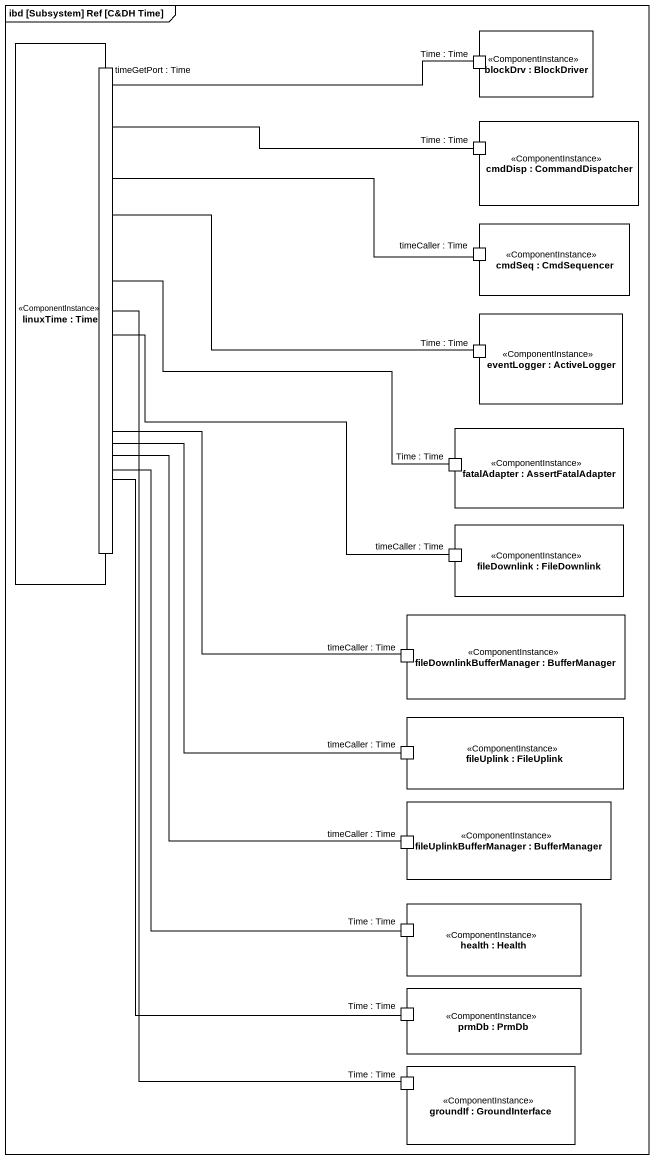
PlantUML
@startuml
mainframe ibd [Subsystem] Ref [C&DH Time]
rectangle "blockDrv : BlockDriver" as blockDrv <<ComponentInstance>> {
  port "Time : Time" as Time_Time
}
rectangle "linuxTime : Time" as linuxTime <<ComponentInstance>> {
  port "timeGetPort : Time" as timeGetPort_Time
}
rectangle "cmdDisp : CommandDispatcher" as cmdDisp <<ComponentInstance>> {
  port "Time : Time" as Time_Time_2
}
rectangle "cmdSeq : CmdSequencer" as cmdSeq <<ComponentInstance>> {
  port "timeCaller : Time" as timeCaller_Time
}
rectangle "eventLogger : ActiveLogger" as eventLogger <<ComponentInstance>> {
  port "Time : Time" as Time_Time_3
}
rectangle "fatalAdapter : AssertFatalAdapter" as fatalAdapter <<ComponentInstance>> {
  port "Time : Time" as Time_Time_4
}
rectangle "fileDownlink : FileDownlink" as fileDownlink <<ComponentInstance>> {
  port "timeCaller : Time" as timeCaller_Time_2
}
rectangle "fileDownlinkBufferManager : BufferManager" as fileDownlinkBufferManager <<ComponentInstance>> {
  port "timeCaller : Time" as timeCaller_Time_3
}
rectangle "fileUplink : FileUplink" as fileUplink <<ComponentInstance>> {
  port "timeCaller : Time" as timeCaller_Time_4
}
rectangle "fileUplinkBufferManager : BufferManager" as fileUplinkBufferManager <<ComponentInstance>> {
  port "timeCaller : Time" as timeCaller_Time_5
}
rectangle "health : Health" as health <<ComponentInstance>> {
  port "Time : Time" as Time_Time_5
}
rectangle "prmDb : PrmDb" as prmDb <<ComponentInstance>> {
  port "Time : Time" as Time_Time_6
}
rectangle "groundIf : GroundInterface" as groundIf <<ComponentInstance>> {
  port "Time : Time" as Time_Time_7
}
Time_Time -- timeGetPort_Time
Time_Time_2 -left- timeGetPort_Time
timeCaller_Time -left- timeGetPort_Time
Time_Time_3 -left- timeGetPort_Time
Time_Time_4 -left- timeGetPort_Time
timeCaller_Time_2 -up- timeGetPort_Time
timeCaller_Time_3 -up- timeGetPort_Time
timeCaller_Time_4 -up- timeGetPort_Time
timeCaller_Time_5 -up- timeGetPort_Time
Time_Time_5 -up- timeGetPort_Time
Time_Time_6 -up- timeGetPort_Time
Time_Time_7 -up- timeGetPort_Time
@enduml
